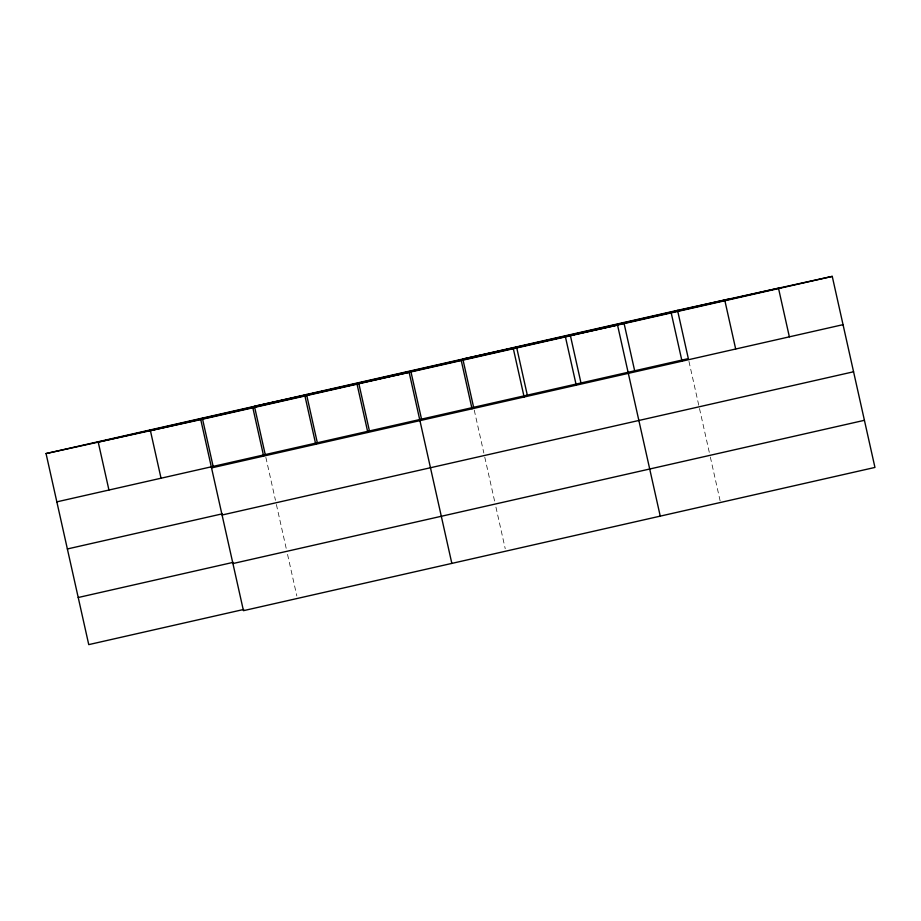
<?xml version="1.0" encoding="UTF-8"?>
<svg xmlns="http://www.w3.org/2000/svg" width="921" height="921" viewBox="0 0 921 921"><rect width="100%" height="100%" fill="white"/><g stroke="black" fill="none" stroke-linecap="round" stroke-linejoin="round"><path stroke-width="0.69" stroke-dasharray="4.61 3.45" d="M688.954 361.377L698.866 405.724M699.488 408.498L709.723 454.26M710.333 457.035L720.245 501.381M474.246 410.087L483.847 453.04M484.78 457.196L494.704 501.577M495.935 507.126L505.226 548.697M265.858 457.357L275.46 500.31M276.381 504.466L286.304 548.847M287.548 554.396L296.838 595.968"/><path stroke-width="1.38" d="M46.05 453.569L677.545 310.331L832.25 276.381L874.95 467.431L243.455 610.669L200.755 419.619L46.05 453.569L88.75 644.619L243.674 609.472M97.096 442.368L728.592 299.129M149.697 430.832L781.192 287.582M200.755 419.619L832.25 276.381M56.837 501.853L688.332 358.614L677.545 310.331M211.542 467.903L843.037 324.664M67.371 548.962L222.295 513.826M222.076 515.012L853.571 371.773M78.227 597.51L233.151 562.363M232.921 563.548L864.416 420.31M778.567 288.561L789.366 336.833M724.896 300.73L735.683 349.013M671.213 312.91L682.012 361.182M623.874 322.511L634.661 370.783M660.242 516.128L617.542 325.09L462.837 359.04L473.624 407.312M570.191 334.68L580.978 382.963M565.436 336.902L576.235 385.174M516.52 346.86L527.307 395.132M513.342 348.714L524.13 396.997M461.248 360.537L472.036 408.809M410.743 370.852L421.53 419.124M451.843 563.399L409.143 372.349L254.438 406.299L265.236 454.583M358.637 382.675L369.436 430.947M357.049 384.172L367.836 432.444M306.543 394.487L317.331 442.759M304.943 395.984L315.742 444.267M252.849 407.807L263.636 456.079M202.344 418.122L213.131 466.394M150.25 429.934L161.037 478.218M98.144 441.758L108.943 490.03"/></g></svg>
